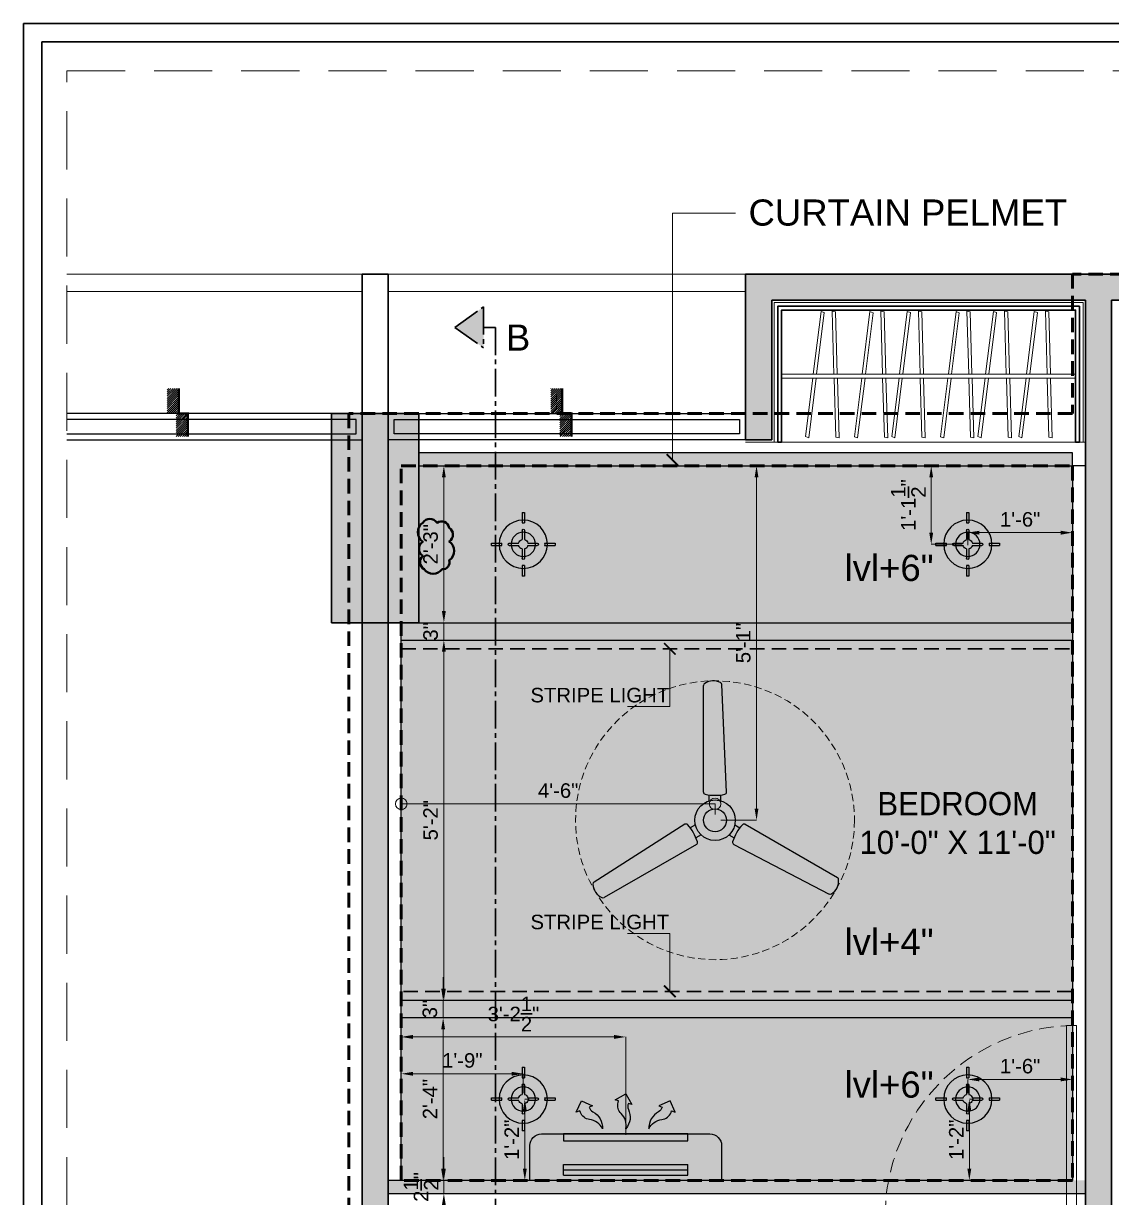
# Model space of a CAD drawing. Header units: inches. Extents: x 50354 to 53215, y -7830 to -6529.
# Drawn here: x 52225.8 to 52413, y -6777 to -6574.9 of the extents above; entities that cross this region are included whole.
import ezdxf

# ---------------------------------------------------------------- set-up
doc = ezdxf.new("R2010")
doc.units = ezdxf.units.IN
doc.header["$MEASUREMENT"] = 0
doc.header["$PDMODE"] = 2
for name, pattern in [('DASHED', [0.75, 0.5, -0.25]), ('HIDDEN', [0.375, 0.25, -0.125]), ('HIDDEN2', [0.1875, 0.125, -0.0625]), ('XR_1F_BASE PLAN$0$CENTER2', [28.575, 19.05, -3.175, 3.175, -3.175])]:
    doc.linetypes.add(name, pattern=pattern)
for name, color, linetype, lineweight in [('01_AR_furn', 32, 'Continuous', 9), ('DIM', 7, 'Continuous', 18), ('door', 251, 'Continuous', 9), ('FLOORING', 213, 'Continuous', 15), ('HATCH', 7, 'Continuous', 18), ('LVL.', 5, 'Continuous', 35), ('SK COLUMN', 7, 'Continuous', 30), ('wall', 7, 'Continuous', 30)]:
    doc.layers.add(name, color=color, linetype=linetype, lineweight=lineweight)
for name, color, linetype in [('A-ST-02 HATCH', 7, 'Continuous'), ('BEAM', 6, 'DASHED'), ('CEILING', 7, 'Continuous'), ('CILINNG', 3, 'Continuous'), ('ELE. TEXT', 7, 'Continuous'), ('ELETRICAL', 6, 'Continuous'), ('granite', 16, 'Continuous'), ('TEXT', 7, 'Continuous'), ('WINDOW', 5, 'Continuous')]:
    doc.layers.add(name, color=color, linetype=linetype)
doc.layers.add('FUNITURE', color=7, linetype='Continuous', lineweight=15, true_color=0x7d7673)
doc.styles.add('ARIAL', font='arial.ttf')
doc.styles.get("Standard").update_dxf_attribs({"font": 'ARLRDBD.TTF', "height": 3})
doc.dimstyles.new('dim01', dxfattribs={"dimtxt": 5.5, "dimasz": 4, "dimexe": 0, "dimexo": 1, "dimgap": 1, "dimtad": 1, "dimzin": 3, "dimdsep": 46, "dimlunit": 4, "dimtxsty": 'ARIAL', "dimblk": 'ARCHTICK', "dimcen": 4, "dimclrd": 250, "dimclre": 252, "dimclrt": 1, "dimadec": 0, "dimazin": 0, "dimtfac": 1, "dimtix": 1, "dimtmove": 2, "dimatfit": 3, "dimldrblk": 'ARCHTICK', "dimfxl": 1, "dimtolj": 1, "dimtzin": 0, "dimlwd": -1, "dimlwe": -1, "dimarcsym": 0})

# ---------------------------------------------------------------- blocks, each defined once
blk = doc.blocks.new('A$C8c215404')
at = {"layer": '01_AR_furn', "color": 250, "lineweight": 5}
for points in [[(-45.15, -11.02), (-43.82, -0.25), (-43.27, -0.43), (-44.58, -11.02)], [(-41.59, -11.06), (-41.9, -0.21), (-41.33, -0.32), (-41.03, -11.05)], [(-36.74, -11.04), (-35.41, -0.27), (-34.87, -0.45), (-36.18, -11.04)], [(-33.23, -11.03), (-33.54, -0.19), (-32.97, -0.29), (-32.67, -11.03)], [(-30.32, -11.02), (-28.99, -0.25), (-28.44, -0.43), (-29.75, -11.02)], [(-26.76, -11.06), (-27.07, -0.21), (-26.5, -0.32), (-26.19, -11.05)], [(-21.91, -11.04), (-20.58, -0.27), (-20.03, -0.45), (-21.34, -11.04)], [(-18.4, -11.03), (-18.71, -0.19), (-18.14, -0.29), (-17.84, -11.03)], [(-15.49, -11.02), (-14.16, -0.25), (-13.61, -0.43), (-14.92, -11.02)], [(-11.93, -11.06), (-12.24, -0.21), (-11.67, -0.32), (-11.36, -11.05)], [(-8.45, -11.02), (-7.12, -0.25), (-6.57, -0.43), (-7.88, -11.02)], [(-4.9, -11.06), (-5.2, -0.21), (-4.64, -0.32), (-4.33, -11.05)], [(-44.66, -11.71), (-45.94, -21.97), (-46.49, -21.78), (-45.23, -11.71)], [(-41.01, -11.75), (-40.71, -22), (-41.28, -21.89), (-41.57, -11.75)], [(-36.25, -11.73), (-37.53, -21.99), (-38.08, -21.8), (-36.82, -11.73)], [(-32.65, -11.72), (-32.35, -21.97), (-32.92, -21.86), (-33.22, -11.72)], [(-29.83, -11.71), (-31.11, -21.97), (-31.66, -21.78), (-30.39, -11.71)], [(-26.18, -11.75), (-25.88, -22), (-26.45, -21.89), (-26.74, -11.75)], [(-21.42, -11.73), (-22.7, -21.99), (-23.25, -21.8), (-21.99, -11.73)], [(-17.82, -11.72), (-17.52, -21.97), (-18.09, -21.86), (-18.38, -11.72)], [(-14.99, -11.71), (-16.28, -21.97), (-16.83, -21.78), (-15.56, -11.71)], [(-11.35, -11.75), (-11.05, -22), (-11.62, -21.89), (-11.91, -11.75)], [(-7.96, -11.71), (-9.24, -21.97), (-9.79, -21.78), (-8.53, -11.71)], [(-4.31, -11.75), (-4.02, -22), (-4.59, -21.89), (-4.88, -11.75)]]:
    blk.add_lwpolyline(points, dxfattribs=at)
at = {"layer": '01_AR_furn'}
blk.add_lwpolyline([(-50.62, -11.02), (0, -11.01), (0, -11.7), (-50.62, -11.71)], close=True, dxfattribs=at)
blk = doc.blocks.new('A$C429F5545')
at = {"layer": 'FLOORING', "ltscale": 20}
h = blk.add_hatch(dxfattribs=at)
h.set_pattern_fill('ANSI31', color=256)
h.set_pattern_definition([(45, (-31983.55618, 2830.83705), (-0.08838834765, 0.08838834765), [])])
h.paths.add_polyline_path([(2, 1.78), (0.01, 1.78), (0, 0.78), (1.99, 0.78), (1.99, 1)])
h.paths.add_polyline_path([(4.15, 1), (1.99, 1), (1.99, 0), (4.15, 0)])
at = {"layer": 'FLOORING', "ltscale": 20, "const_width": 0.2}
blk.add_lwpolyline([(0, 1.78), (1.99, 1.78), (1.99, 1), (4.15, 1)], dxfattribs=at)
blk = doc.blocks.new('A$C614923fe')
at = {"layer": 'door', "color": 252}
blk.add_lwpolyline([(-0.47, -0.46), (-2.22, -0.46), (-2.22, 33.44, 0.009223), (-0.47, 33.44)], format="xyb", close=True, dxfattribs=at)
at = {"layer": 'FUNITURE', "linetype": 'HIDDEN', "ltscale": 10}
blk.add_arc((-0.47, 0.47), 32.96, 90.434, 180, dxfattribs=at)
blk = doc.blocks.new('A$C0986755B')
for p, q in [((-3.21, 4.16), (-19.62, 12.7)), ((3.21, 4.16), (19.07, 13.32)), ((5.21, 0.7), (20.81, 10.64)), ((-5.21, 0.7), (-21.07, 9.86)), ((-2.39, 2.54), (-3.28, 3.05)), ((2.39, 2.54), (3.28, 3.05)), ((-3.39, 0.8), (-4.28, 1.32)), ((3.39, 0.8), (4.28, 1.32)), ((-1, -3.34), (-1, -4.36)), ((1, -3.34), (1, -4.36)), ((-2, -4.86), (-1.19, -23.34)), ((2, -4.86), (2, -23.18))]:
    blk.add_line(p, q)
at = {"linetype": 'HIDDEN2', "lineweight": 5, "ltscale": 10}
blk.add_circle((0, 0), 24, dxfattribs=at)
for radius in [3.49, 1.97]:
    blk.add_circle((0, 0), radius)
for centre, radius, start, end in [((-18.61, 10.43), 2.67, 122.7407, 184.0788), ((-19.82, 12.35), 0.4, 60, 126.1022), ((19.27, 12.97), 0.4, 53.8978, 120), ((18.34, 10.9), 2.67, 2.7407, 64.0788), ((-20.87, 10.2), 0.4, 173.8978, 240), ((20.61, 10.98), 0.4, 300, 6.1022), ((-3.41, 3.82), 0.4, 341.4807, 60), ((3.41, 3.82), 0.4, 120, 198.5193), ((-11.03, 6.37), 8.44, 318.5193, 341.4807), ((11.03, 6.37), 8.44, 198.5193, 221.4807), ((-5.01, 1.05), 0.4, 240, 318.5193), ((5.01, 1.05), 0.4, 221.4807, 300), ((-1.6, -4.86), 0.4, 101.4807, 180), ((0, -12.74), 8.44, 78.5193, 101.4807), ((1.6, -4.86), 0.4, 0, 78.5193), ((-0.79, -23.34), 0.4, 180, 246.1022), ((0.27, -21.33), 2.67, 242.7407, 304.0788), ((1.6, -23.18), 0.4, 293.8978, 0)]:
    blk.add_arc(centre, radius, start, end)
blk = doc.blocks.new('A$C5F573D35')
at = {"color": 1}
for p, q in [((-0.2, 5.48), (-0.2, 3.67)), ((0.2, 5.48), (0.2, 3.67)), ((-0.2, 2.41), (-0.2, 0.8)), ((0.2, 2.41), (0.2, 0.8)), ((-3.67, 0.2), (-5.48, 0.2)), ((-0.8, 0.2), (-2.41, 0.2)), ((2.41, 0.2), (0.8, 0.2)), ((5.48, 0.2), (3.67, 0.2)), ((-3.67, -0.2), (-5.48, -0.2)), ((-0.8, -0.2), (-2.41, -0.2)), ((-0.2, -0.8), (-0.2, -2.41)), ((0.2, -0.8), (0.2, -2.41)), ((2.41, -0.2), (0.8, -0.2)), ((5.48, -0.2), (3.67, -0.2)), ((-0.2, -3.67), (-0.2, -5.48)), ((0.2, -3.67), (0.2, -5.48))]:
    blk.add_line(p, q, dxfattribs=at)
for radius in [4.15, 2.09]:
    blk.add_circle((0, 0), radius, dxfattribs=at)
for centre, radius, start, end in [((0, 0), 5.48, 87.9033, 92.0967), ((0, 0), 3.68, 86.8732, 93.1268), ((0, 2.41), 0.201, 360, 180), ((0, 0), 5.48, 177.9033, 182.0967), ((0, 0), 3.68, 176.8732, 183.1268), ((-2.41, 0), 0.201, 90, 270), ((0, 0), 0.827, 104.0364, 165.9636), ((0, 0), 0.827, 14.0364, 75.9636), ((2.41, 0), 0.201, 270, 90), ((0, 0), 3.68, 356.8732, 3.1268), ((0, 0), 5.48, 357.9033, 2.0967), ((0, 0), 0.827, 194.0364, 255.9636), ((0, 0), 0.827, 284.0364, 345.9636), ((0, -2.41), 0.201, 180, 0), ((0, 0), 3.68, 266.8732, 273.1268), ((0, 0), 5.48, 267.9033, 272.0967)]:
    blk.add_arc(centre, radius, start, end, dxfattribs=at)
blk = doc.blocks.new('_Origin')
at = {"color": 0, "linetype": 'ByBlock', "lineweight": -2}
blk.add_line((0, 0), (-1, 0), dxfattribs=at)
blk.add_circle((0, 0), 0.5, dxfattribs=at)
blk = doc.blocks.new('*D651')
at = {"layer": 'Defpoints', "color": 0, "transparency": 16777216}
for p in [(52290.81, -6709.23), (52344.81, -6712.05), (52290.81, -6715.55)]:
    blk.add_point(p, dxfattribs=at)
at = {"layer": 'DIM', "color": 252, "transparency": 16777216}
for p, q in [((52290.81, -6714.55), (52290.81, -6709.23)), ((52344.81, -6711.05), (52344.81, -6709.23))]:
    blk.add_line(p, q, dxfattribs=at)
at = {"layer": 'DIM', "transparency": 16777216}
blk.add_line((52342.81, -6709.23), (52292.81, -6709.23), dxfattribs=at)
at = {"layer": 'DIM', "transparency": 16777216, "xscale": 2, "yscale": 2, "zscale": 2, "rotation": 180}
blk.add_blockref('_Origin', (52290.81, -6709.23), dxfattribs=at)
at = {"layer": 'DIM', "transparency": 16777216, "xscale": 2, "yscale": 2, "zscale": 2}
blk.add_blockref('_Origin', (52344.81, -6709.23), dxfattribs=at)
at = {"layer": 'DIM', "color": 1, "lineweight": 30, "transparency": 16777216, "insert": (52317.81, -6706.96), "char_height": 2.5, "attachment_point": 5, "style": 'ARIAL'}
blk.add_mtext('\\A1;4\'-6"', dxfattribs=at)
blk = doc.blocks.new('_ArchTick')
at = {"color": 0, "linetype": 'ByBlock', "const_width": 0.15}
blk.add_lwpolyline([(-0.5, -0.5), (0.5, 0.5)], dxfattribs=at)
blk = doc.blocks.new('*D652')
at = {"layer": 'Defpoints', "color": 0, "transparency": 16777216}
for p in [(52344.81, -6651.05), (52351.95, -6651.05), (52344.81, -6712.05)]:
    blk.add_point(p, dxfattribs=at)
at = {"layer": 'DIM', "color": 252, "transparency": 16777216}
for p, q in [((52345.81, -6651.05), (52351.95, -6651.05)), ((52345.81, -6712.05), (52351.95, -6712.05))]:
    blk.add_line(p, q, dxfattribs=at)
at = {"layer": 'DIM', "transparency": 16777216}
blk.add_line((52351.95, -6710.05), (52351.95, -6653.05), dxfattribs=at)
for points in [[(52351.61, -6653.05), (52352.28, -6653.05), (52351.95, -6651.05)], [(52351.61, -6710.05), (52352.28, -6710.05), (52351.95, -6712.05)]]:
    blk.add_solid(points, dxfattribs=at)
at = {"layer": 'DIM', "color": 1, "lineweight": 30, "transparency": 16777216, "insert": (52349.67, -6681.55), "char_height": 2.5, "attachment_point": 5, "rotation": 90, "style": 'ARIAL'}
blk.add_mtext('\\A1;5\'-1"', dxfattribs=at)
blk = doc.blocks.new('*D658')
at = {"layer": 'Defpoints', "color": 0, "transparency": 16777216}
for p in [(52290.81, -6774.05), (52298.14, -6774.05), (52288.56, -6776.3)]:
    blk.add_point(p, dxfattribs=at)
at = {"layer": 'DIM', "transparency": 16777216}
for p, q in [((52298.14, -6772.05), (52298.14, -6770.05)), ((52298.14, -6776.3), (52298.14, -6774.05)), ((52298.14, -6778.3), (52298.14, -6780.3))]:
    blk.add_line(p, q, dxfattribs=at)
at = {"layer": 'DIM', "color": 252, "transparency": 16777216}
for p, q in [((52291.81, -6774.05), (52298.14, -6774.05)), ((52289.56, -6776.3), (52298.14, -6776.3))]:
    blk.add_line(p, q, dxfattribs=at)
at = {"layer": 'DIM', "transparency": 16777216}
for points in [[(52297.8, -6772.05), (52298.47, -6772.05), (52298.14, -6774.05)], [(52297.8, -6778.3), (52298.47, -6778.3), (52298.14, -6776.3)]]:
    blk.add_solid(points, dxfattribs=at)
at = {"layer": 'DIM', "color": 1, "lineweight": 30, "transparency": 16777216, "insert": (52294.21, -6775.18), "char_height": 2.5, "attachment_point": 5, "rotation": 90, "style": 'ARIAL'}
blk.add_mtext('\\A1;2{\\H1x;\\S1/2;}"', dxfattribs=at)
blk = doc.blocks.new('*D659')
at = {"layer": 'Defpoints', "color": 0, "transparency": 16777216}
for p in [(52290.93, -6746.05), (52298.01, -6746.05), (52290.81, -6774.05)]:
    blk.add_point(p, dxfattribs=at)
at = {"layer": 'DIM', "color": 252, "transparency": 16777216}
for p, q in [((52291.93, -6746.05), (52298.01, -6746.05)), ((52291.81, -6774.05), (52298.01, -6774.05))]:
    blk.add_line(p, q, dxfattribs=at)
at = {"layer": 'DIM', "transparency": 16777216}
blk.add_line((52298.01, -6772.05), (52298.01, -6748.05), dxfattribs=at)
for points in [[(52297.68, -6748.05), (52298.34, -6748.05), (52298.01, -6746.05)], [(52297.68, -6772.05), (52298.34, -6772.05), (52298.01, -6774.05)]]:
    blk.add_solid(points, dxfattribs=at)
at = {"layer": 'DIM', "color": 1, "lineweight": 30, "transparency": 16777216, "insert": (52295.76, -6760.05), "char_height": 2.5, "attachment_point": 5, "rotation": 90, "style": 'ARIAL'}
blk.add_mtext('\\A1;2\'-4"', dxfattribs=at)
blk = doc.blocks.new('*D660')
at = {"layer": 'Defpoints', "color": 0, "transparency": 16777216}
for p in [(52290.68, -6743.05), (52298.01, -6743.05), (52290.93, -6746.05)]:
    blk.add_point(p, dxfattribs=at)
at = {"layer": 'DIM', "transparency": 16777216}
for p, q in [((52298.01, -6741.05), (52298.01, -6739.05)), ((52298.01, -6746.05), (52298.01, -6743.05)), ((52298.01, -6748.05), (52298.01, -6750.05))]:
    blk.add_line(p, q, dxfattribs=at)
at = {"layer": 'DIM', "color": 252, "transparency": 16777216}
for p, q in [((52291.68, -6743.05), (52298.01, -6743.05)), ((52291.93, -6746.05), (52298.01, -6746.05))]:
    blk.add_line(p, q, dxfattribs=at)
at = {"layer": 'DIM', "transparency": 16777216}
for points in [[(52297.68, -6741.05), (52298.34, -6741.05), (52298.01, -6743.05)], [(52297.68, -6748.05), (52298.34, -6748.05), (52298.01, -6746.05)]]:
    blk.add_solid(points, dxfattribs=at)
at = {"layer": 'DIM', "color": 1, "lineweight": 30, "transparency": 16777216, "insert": (52295.73, -6744.55), "char_height": 2.5, "attachment_point": 5, "rotation": 90, "style": 'ARIAL'}
blk.add_mtext('\\A1;3"', dxfattribs=at)
blk = doc.blocks.new('*D661')
at = {"layer": 'Defpoints', "color": 0, "transparency": 16777216}
for p in [(52290.81, -6681.05), (52298.14, -6681.05), (52290.68, -6743.05)]:
    blk.add_point(p, dxfattribs=at)
at = {"layer": 'DIM', "color": 252, "transparency": 16777216}
for p, q in [((52291.81, -6681.05), (52298.14, -6681.05)), ((52291.68, -6743.05), (52298.14, -6743.05))]:
    blk.add_line(p, q, dxfattribs=at)
at = {"layer": 'DIM', "transparency": 16777216}
blk.add_line((52298.14, -6741.05), (52298.14, -6683.05), dxfattribs=at)
for points in [[(52297.8, -6683.05), (52298.47, -6683.05), (52298.14, -6681.05)], [(52297.8, -6741.05), (52298.47, -6741.05), (52298.14, -6743.05)]]:
    blk.add_solid(points, dxfattribs=at)
at = {"layer": 'DIM', "color": 1, "lineweight": 30, "transparency": 16777216, "insert": (52295.86, -6712.05), "char_height": 2.5, "attachment_point": 5, "rotation": 90, "style": 'ARIAL'}
blk.add_mtext('\\A1;5\'-2"', dxfattribs=at)
blk = doc.blocks.new('*D662')
at = {"layer": 'Defpoints', "color": 0, "transparency": 16777216}
for p in [(52290.81, -6678.05), (52298.14, -6678.05), (52290.81, -6681.05)]:
    blk.add_point(p, dxfattribs=at)
at = {"layer": 'DIM', "transparency": 16777216}
for p, q in [((52298.14, -6676.05), (52298.14, -6674.05)), ((52298.14, -6681.05), (52298.14, -6678.05)), ((52298.14, -6683.05), (52298.14, -6685.05))]:
    blk.add_line(p, q, dxfattribs=at)
at = {"layer": 'DIM', "color": 252, "transparency": 16777216}
for p, q in [((52291.81, -6678.05), (52298.14, -6678.05)), ((52291.81, -6681.05), (52298.14, -6681.05))]:
    blk.add_line(p, q, dxfattribs=at)
at = {"layer": 'DIM', "transparency": 16777216}
for points in [[(52297.8, -6676.05), (52298.47, -6676.05), (52298.14, -6678.05)], [(52297.8, -6683.05), (52298.47, -6683.05), (52298.14, -6681.05)]]:
    blk.add_solid(points, dxfattribs=at)
at = {"layer": 'DIM', "color": 1, "lineweight": 30, "transparency": 16777216, "insert": (52295.86, -6679.55), "char_height": 2.5, "attachment_point": 5, "rotation": 90, "style": 'ARIAL'}
blk.add_mtext('\\A1;3"', dxfattribs=at)
blk = doc.blocks.new('*D663')
at = {"layer": 'Defpoints', "color": 0, "transparency": 16777216}
for p in [(52293.81, -6651.05), (52298.14, -6651.05), (52290.81, -6678.05)]:
    blk.add_point(p, dxfattribs=at)
at = {"layer": 'DIM', "color": 252, "transparency": 16777216}
for p, q in [((52294.81, -6651.05), (52298.14, -6651.05)), ((52291.81, -6678.05), (52298.14, -6678.05))]:
    blk.add_line(p, q, dxfattribs=at)
at = {"layer": 'DIM', "transparency": 16777216}
blk.add_line((52298.14, -6676.05), (52298.14, -6653.05), dxfattribs=at)
for points in [[(52297.8, -6653.05), (52298.47, -6653.05), (52298.14, -6651.05)], [(52297.8, -6676.05), (52298.47, -6676.05), (52298.14, -6678.05)]]:
    blk.add_solid(points, dxfattribs=at)
at = {"layer": 'DIM', "color": 1, "lineweight": 30, "transparency": 16777216, "insert": (52295.86, -6664.55), "char_height": 2.5, "attachment_point": 5, "rotation": 90, "style": 'ARIAL'}
blk.add_mtext('\\A1;2\'-3"', dxfattribs=at)
blk = doc.blocks.new('WFEFEF')
at = {"layer": 'CEILING', "lineweight": 30, "ltscale": 5}
h = blk.add_hatch(color=5, dxfattribs=at)
h.dxf.hatch_style = 1
h.paths.add_polyline_path([(51697.76, -6630.75), (51692.83, -6627.21), (51697.76, -6627.21)])
h.paths.add_polyline_path([(51697.76, -6627.21), (51692.83, -6627.21), (51697.76, -6623.68)])
h = blk.add_hatch(color=5, dxfattribs=at)
h.dxf.hatch_style = 1
h.paths.add_polyline_path([(51697.76, -6784.01), (51692.83, -6787.54), (51697.76, -6787.54)])
h.paths.add_polyline_path([(51697.76, -6787.54), (51692.83, -6787.54), (51697.76, -6791.08)])
at = {"layer": 'CEILING', "color": 5, "linetype": 'XR_1F_BASE PLAN$0$CENTER2', "lineweight": 30, "ltscale": 0.25}
blk.add_line((51699.83, -6627.21), (51697.76, -6627.21), dxfattribs=at)
for points in [[(51692.83, -6627.21), (51697.76, -6623.68)], [(51697.76, -6623.68), (51697.76, -6630.75)], [(51699.83, -6627.21), (51699.83, -6787.54), (51692.83, -6787.54)], [(51692.83, -6627.21), (51697.76, -6630.75)], [(51692.83, -6787.54), (51697.76, -6784.01)], [(51697.76, -6791.08), (51697.76, -6784.01)], [(51692.83, -6787.54), (51697.76, -6791.08)]]:
    blk.add_lwpolyline(points, dxfattribs=at)
blk = doc.blocks.new('*D714')
at = {"layer": 'Defpoints', "color": 0, "transparency": 16777216}
for p in [(52311.81, -6760.05), (52311.81, -6774.05), (52312.07, -6774.05)]:
    blk.add_point(p, dxfattribs=at)
at = {"layer": 'DIM', "color": 252, "transparency": 16777216}
for p, q in [((52312.81, -6760.05), (52312.07, -6760.05)), ((52312.81, -6774.05), (52312.07, -6774.05))]:
    blk.add_line(p, q, dxfattribs=at)
at = {"layer": 'DIM', "transparency": 16777216}
blk.add_line((52312.07, -6762.05), (52312.07, -6772.05), dxfattribs=at)
for points in [[(52311.74, -6762.05), (52312.4, -6762.05), (52312.07, -6760.05)], [(52311.74, -6772.05), (52312.4, -6772.05), (52312.07, -6774.05)]]:
    blk.add_solid(points, dxfattribs=at)
at = {"layer": 'DIM', "color": 1, "lineweight": 30, "transparency": 16777216, "insert": (52309.82, -6767.05), "char_height": 2.5, "attachment_point": 5, "rotation": 90, "style": 'ARIAL'}
blk.add_mtext('\\A1;1\'-2"', dxfattribs=at)
blk = doc.blocks.new('*D715')
at = {"layer": 'Defpoints', "color": 0, "transparency": 16777216}
for p in [(52290.81, -6755.69), (52290.81, -6760.05), (52311.81, -6760.05)]:
    blk.add_point(p, dxfattribs=at)
at = {"layer": 'DIM', "color": 252, "transparency": 16777216}
for p, q in [((52290.81, -6759.05), (52290.81, -6755.69)), ((52311.81, -6759.05), (52311.81, -6755.69))]:
    blk.add_line(p, q, dxfattribs=at)
at = {"layer": 'DIM', "transparency": 16777216}
blk.add_line((52309.81, -6755.69), (52292.81, -6755.69), dxfattribs=at)
for points in [[(52292.81, -6755.36), (52292.81, -6756.02), (52290.81, -6755.69)], [(52309.81, -6755.36), (52309.81, -6756.02), (52311.81, -6755.69)]]:
    blk.add_solid(points, dxfattribs=at)
at = {"layer": 'DIM', "color": 1, "lineweight": 30, "transparency": 16777216, "insert": (52301.31, -6753.41), "char_height": 2.5, "attachment_point": 5, "style": 'ARIAL'}
blk.add_mtext('\\A1;1\'-9"', dxfattribs=at)
blk = doc.blocks.new('*D716')
at = {"layer": 'Defpoints', "color": 0, "transparency": 16777216}
for p in [(52388.31, -6760.05), (52388.31, -6774.05), (52388.57, -6774.05)]:
    blk.add_point(p, dxfattribs=at)
at = {"layer": 'DIM', "color": 252, "transparency": 16777216}
for p, q in [((52389.31, -6760.05), (52388.57, -6760.05)), ((52389.31, -6774.05), (52388.57, -6774.05))]:
    blk.add_line(p, q, dxfattribs=at)
at = {"layer": 'DIM', "transparency": 16777216}
blk.add_line((52388.57, -6762.05), (52388.57, -6772.05), dxfattribs=at)
for points in [[(52388.24, -6762.05), (52388.9, -6762.05), (52388.57, -6760.05)], [(52388.24, -6772.05), (52388.9, -6772.05), (52388.57, -6774.05)]]:
    blk.add_solid(points, dxfattribs=at)
at = {"layer": 'DIM', "color": 1, "lineweight": 30, "transparency": 16777216, "insert": (52386.32, -6767.05), "char_height": 2.5, "attachment_point": 5, "rotation": 90, "style": 'ARIAL'}
blk.add_mtext('\\A1;1\'-2"', dxfattribs=at)
blk = doc.blocks.new('*D717')
at = {"layer": 'Defpoints', "color": 0, "transparency": 16777216}
for p in [(52406.31, -6756.67), (52388.31, -6760.05), (52406.31, -6759.79)]:
    blk.add_point(p, dxfattribs=at)
at = {"layer": 'DIM', "color": 252, "transparency": 16777216}
for p, q in [((52388.31, -6759.05), (52388.31, -6756.67)), ((52406.31, -6758.79), (52406.31, -6756.67))]:
    blk.add_line(p, q, dxfattribs=at)
at = {"layer": 'DIM', "transparency": 16777216}
blk.add_line((52390.31, -6756.67), (52404.31, -6756.67), dxfattribs=at)
for points in [[(52390.31, -6756.33), (52390.31, -6757), (52388.31, -6756.67)], [(52404.31, -6756.33), (52404.31, -6757), (52406.31, -6756.67)]]:
    blk.add_solid(points, dxfattribs=at)
at = {"layer": 'DIM', "color": 1, "lineweight": 30, "transparency": 16777216, "insert": (52397.31, -6754.39), "char_height": 2.5, "attachment_point": 5, "style": 'ARIAL'}
blk.add_mtext('\\A1;1\'-6"', dxfattribs=at)
blk = doc.blocks.new('*D718')
at = {"layer": 'Defpoints', "color": 0, "transparency": 16777216}
for p in [(52406.31, -6662.55), (52388.31, -6665.68), (52406.31, -6665.68)]:
    blk.add_point(p, dxfattribs=at)
at = {"layer": 'DIM', "color": 252, "transparency": 16777216}
for p, q in [((52388.31, -6664.68), (52388.31, -6662.55)), ((52406.31, -6664.68), (52406.31, -6662.55))]:
    blk.add_line(p, q, dxfattribs=at)
at = {"layer": 'DIM', "transparency": 16777216}
blk.add_line((52390.31, -6662.55), (52404.31, -6662.55), dxfattribs=at)
for points in [[(52390.31, -6662.22), (52390.31, -6662.89), (52388.31, -6662.55)], [(52404.31, -6662.22), (52404.31, -6662.89), (52406.31, -6662.55)]]:
    blk.add_solid(points, dxfattribs=at)
at = {"layer": 'DIM', "color": 1, "lineweight": 30, "transparency": 16777216, "insert": (52397.31, -6660.28), "char_height": 2.5, "attachment_point": 5, "style": 'ARIAL'}
blk.add_mtext('\\A1;1\'-6"', dxfattribs=at)
blk = doc.blocks.new('*D719')
at = {"layer": 'Defpoints', "color": 0, "transparency": 16777216}
for p in [(52382.01, -6651.05), (52388.31, -6651.05), (52388.31, -6664.55)]:
    blk.add_point(p, dxfattribs=at)
at = {"layer": 'DIM', "color": 252, "transparency": 16777216}
for p, q in [((52387.31, -6651.05), (52382.01, -6651.05)), ((52387.31, -6664.55), (52382.01, -6664.55))]:
    blk.add_line(p, q, dxfattribs=at)
at = {"layer": 'DIM', "transparency": 16777216}
blk.add_line((52382.01, -6662.55), (52382.01, -6653.05), dxfattribs=at)
for points in [[(52381.68, -6653.05), (52382.34, -6653.05), (52382.01, -6651.05)], [(52381.68, -6662.55), (52382.34, -6662.55), (52382.01, -6664.55)]]:
    blk.add_solid(points, dxfattribs=at)
at = {"layer": 'DIM', "color": 1, "lineweight": 30, "transparency": 16777216, "insert": (52378.08, -6657.8), "char_height": 2.5, "attachment_point": 5, "rotation": 90, "style": 'ARIAL'}
blk.add_mtext('\\A1;1\'-1{\\H1x;\\S1/2;}"', dxfattribs=at)
blk = doc.blocks.new('A$C714bed3f')
at = {"layer": 'ELETRICAL', "color": 5}
for p, q in [((5.79, 2.74), (27.21, 2.74)), ((5.79, 0.91), (5.79, 2.74)), ((27.21, 0.91), (27.21, 2.74)), ((5.79, 1.83), (27.21, 1.83)), ((5.79, 0.91), (27.21, 0.91))]:
    blk.add_line(p, q, dxfattribs=at)
at = {"layer": 'ELETRICAL', "color": 6}
for points in [[(15.28, 13.72), (14.68, 13.9), (16.54, 14.92), (17.57, 13.06), (16.96, 13.24, 0.193494), (16.96, 12.22, -0.295869), (16.54, 8.91, 0.253438), (15.73, 11.5, -0.276696), (15.19, 13.42)], [(8.59, 11.99), (8, 11.77), (8.87, 13.71), (10.81, 12.84), (10.22, 12.62, 0.193494), (10.84, 11.81, -0.295869), (12.5, 8.91, 0.253438), (10.29, 10.49, -0.276696), (8.7, 11.7)], [(24.41, 11.99), (25, 11.77), (24.13, 13.71), (22.19, 12.84), (22.78, 12.62, -0.193494), (22.16, 11.81, 0.295869), (20.5, 8.91, -0.253438), (22.71, 10.49, 0.276696), (24.3, 11.7)]]:
    blk.add_lwpolyline(points, format="xyb", close=True, dxfattribs=at)
at = {"layer": 'ELETRICAL', "color": 5}
blk.add_lwpolyline([(33, 6), (33, 0), (0, 0), (0, 6, -0.414214), (2, 8), (31, 8, -0.414214)], format="xyb", close=True, dxfattribs=at)
blk.add_lwpolyline([(5.79, 8), (5.79, 6.83), (27.21, 6.83), (27.21, 8)], close=True, dxfattribs=at)
blk = doc.blocks.new('*D770')
at = {"layer": 'Defpoints', "color": 0, "transparency": 16777216}
for p in [(52290.81, -6749.35), (52290.81, -6767.22), (52329.43, -6767.22)]:
    blk.add_point(p, dxfattribs=at)
at = {"layer": 'DIM', "color": 252, "transparency": 16777216}
for p, q in [((52290.81, -6766.22), (52290.81, -6749.35)), ((52329.43, -6766.22), (52329.43, -6749.35))]:
    blk.add_line(p, q, dxfattribs=at)
at = {"layer": 'DIM', "transparency": 16777216}
blk.add_line((52327.43, -6749.35), (52292.81, -6749.35), dxfattribs=at)
for points in [[(52292.81, -6749.01), (52292.81, -6749.68), (52290.81, -6749.35)], [(52327.43, -6749.01), (52327.43, -6749.68), (52329.43, -6749.35)]]:
    blk.add_solid(points, dxfattribs=at)
at = {"layer": 'DIM', "color": 1, "lineweight": 30, "transparency": 16777216, "insert": (52310.12, -6745.4), "char_height": 2.5, "attachment_point": 5, "style": 'ARIAL'}
blk.add_mtext('\\A1;3\'-2{\\H1x;\\S1/2;}"', dxfattribs=at)

msp = doc.modelspace()

# ---------------------------------------------------------------- hatches: boundary and pattern name
at = {"layer": 'A-ST-02 HATCH', "ltscale": 5, "transparency": 33554534}
h = msp.add_hatch(color=256, dxfattribs=at)
h.dxf.hatch_style = 1
h.paths.add_polyline_path([(52413.05591, -6622.55013), (52467.05591, -6622.55013), (52467.05591, -6646.55013), (52471.55591, -6646.55013), (52471.55591, -6618.05013), (52350.05591, -6618.05013), (52350.05591, -6646.55013), (52354.55591, -6646.55013), (52354.55591, -6622.55013), (52408.55591, -6622.55013), (52408.55591, -6783.05013), (52413.05591, -6783.05013)])
h.paths.add_polyline_path([(52616.05591, -6939.55013), (52611.55591, -6939.55013), (52611.55591, -7070.05013), (52461.55591, -7070.05013), (52461.55591, -7079.05013), (52616.05591, -7079.05013)])
h.paths.add_polyline_path([(52419.55591, -6939.55013), (52415.05591, -6939.55013), (52415.05591, -7079.05013), (52419.55591, -7079.05013)])
h.paths.add_polyline_path([(52415.05591, -6992.05013), (52391.05591, -6992.05013), (52391.05591, -6996.55013), (52415.05591, -6996.55013)])
h.paths.add_polyline_path([(52415.05591, -7074.55013), (52391.05591, -7074.55013), (52391.05591, -7079.05013), (52415.05591, -7079.05013)])
h.paths.add_polyline_path([(52335.05591, -6917.55013), (52330.55591, -6917.55013), (52330.55591, -6944.05013), (52385.05591, -6944.05013), (52385.05591, -6939.55013), (52335.05591, -6939.55013)])
h.paths.add_polyline_path([(52496.05591, -6835.55013), (52537.55591, -6835.55013), (52537.55591, -6819.05013), (52533.05591, -6819.05013), (52533.05591, -6831.05013), (52453.55591, -6831.05013), (52453.55591, -6813.05013), (52449.05591, -6813.05013), (52449.05591, -6835.55013), (52491.55591, -6835.55013), (52491.55591, -6944.05013), (52496.05591, -6944.05013)])
h.paths.add_polyline_path([(52372.55591, -6778.55013), (52368.05591, -6778.55013), (52368.05591, -6831.05013), (52321.55591, -6831.05013), (52321.55591, -6835.55013), (52330.55591, -6835.55013), (52330.55591, -6859.95013), (52335.05591, -6859.95013), (52335.05591, -6835.55013), (52372.55591, -6835.55013)])
h.paths.add_polyline_path([(52338.05591, -6778.55013), (52288.55591, -6778.55013), (52288.55591, -6642.05013), (52284.05591, -6642.05013), (52284.05591, -6778.55013), (52234.55591, -6778.55013), (52234.55591, -6783.05013), (52284.05591, -6783.05013), (52284.05591, -6831.05013), (52275.05591, -6831.05013), (52275.05591, -6835.55013), (52297.55591, -6835.55013), (52297.55591, -6831.05013), (52288.55591, -6831.05013), (52288.55591, -6783.05013), (52338.05591, -6783.05013)])
h.paths.add_polyline_path([(52537.55591, -6642.05013), (52533.05591, -6642.05013), (52533.05591, -6778.55013), (52449.05591, -6778.55013), (52449.05591, -6783.05013), (52533.05591, -6783.05013), (52533.05591, -6795.05013), (52537.55591, -6795.05013), (52537.55591, -6783.05013)])
at = {"layer": 'HATCH', "lineweight": 30, "true_color": 0x855c3d}
h = msp.add_hatch(color=37, dxfattribs=at)
h.dxf.hatch_style = 1
h.paths.add_polyline_path([(52406.30591, -6648.80013), (52293.80591, -6648.80013), (52293.80591, -6651.05013), (52406.30591, -6651.05013)])
at = {"layer": 'HATCH', "lineweight": 30, "true_color": 0xece7da}
h = msp.add_hatch(color=254, dxfattribs=at)
h.dxf.hatch_style = 1
h.paths.add_polyline_path([(52293.80591, -6651.05013), (52293.80591, -6678.05013), (52406.30591, -6678.05013), (52406.30591, -6651.05013)])
h.paths.add_polyline_path([(52290.80591, -6746.05013), (52290.80591, -6774.05013), (52406.30591, -6774.05013), (52406.30591, -6746.05013)])
at = {"layer": 'HATCH', "lineweight": 30, "true_color": 0x939598}
h = msp.add_hatch(color=252, dxfattribs=at)
h.dxf.hatch_style = 1
h.paths.add_polyline_path([(52406.30591, -6678.05013), (52293.80591, -6678.05013), (52290.80591, -6678.05013), (52290.80591, -6681.05013), (52406.30591, -6681.05013)])
h.paths.add_polyline_path([(52528.55591, -6672.05013), (52525.55591, -6672.05013), (52415.30591, -6672.05013), (52415.30591, -6774.05013), (52528.55591, -6774.05013)])
h.paths.add_polyline_path([(52526.55591, -6674.05013), (52526.55591, -6771.55013), (52417.30591, -6771.55013), (52417.30591, -6674.05013)], flags=16)
h.paths.add_polyline_path([(52290.80591, -6746.05013), (52406.30591, -6746.05013), (52406.30591, -6743.05013), (52290.80591, -6743.05013)])
at = {"layer": 'HATCH', "lineweight": 30, "true_color": 0xc5b88c}
h = msp.add_hatch(color=43, dxfattribs=at)
h.dxf.hatch_style = 1
h.paths.add_polyline_path([(52406.30591, -6743.05013), (52406.30591, -6681.05013), (52290.80591, -6681.05013), (52290.80591, -6743.05013)])
at = {"layer": 'HATCH', "lineweight": 30, "true_color": 0x855c3d}
h = msp.add_hatch(color=37, dxfattribs=at)
h.dxf.hatch_style = 1
h.paths.add_polyline_path([(52408.55591, -6774.05013), (52288.55591, -6774.05013), (52288.55591, -6776.30013), (52408.55591, -6776.30013)])
at = {"layer": 'SK COLUMN', "lineweight": 30}
h = msp.add_hatch(color=1, dxfattribs=at)
h.dxf.hatch_style = 1
h.paths.add_polyline_path([(52278.80591, -6678.05013), (52293.80591, -6678.05013), (52293.80591, -6642.05013), (52278.80591, -6642.05013)])

# ---------------------------------------------------------------- linework, layer by layer
at = {"layer": 'BEAM', "color": 240, "lineweight": 53, "ltscale": 5, "true_color": 0xed1f24}
msp.add_lwpolyline([(52265.30591, -6835.55013), (52330.55591, -6835.55013), (52330.55591, -6944.05013), (52415.05591, -6944.05013), (52415.05591, -7079.05013), (52616.05591, -7079.05013), (52616.05591, -6936.55013), (52496.05591, -6936.55013), (52496.05591, -6835.55013), (52537.55591, -6835.55013), (52537.55591, -6642.05013), (52415.30591, -6642.05013), (52415.30591, -6618.05013), (52406.30591, -6618.05013), (52406.30591, -6642.05013), (52281.80591, -6642.05013), (52281.80591, -6826.55013), (52265.30591, -6826.55013)], dxfattribs=at)
msp.add_lwpolyline([(52406.30591, -6651.05013), (52406.30591, -6774.05013), (52290.80591, -6774.05013), (52290.80591, -6651.05013)], close=True, dxfattribs=at)
at = {"layer": 'CEILING', "ltscale": 5}
msp.add_line((52365.97092, -6774.05013), (52290.80591, -6774.05013), dxfattribs=at)
for points in [[(52406.30591, -6648.80013), (52293.80591, -6648.80013), (52293.80591, -6651.05013), (52406.30591, -6651.05013), (52406.30591, -6648.80013)], [(52290.80591, -6774.05013), (52290.80591, -6678.05013), (52293.80591, -6678.05013), (52293.80591, -6651.05013), (52406.30591, -6651.05013), (52406.30591, -6774.05013)]]:
    msp.add_lwpolyline(points, close=True, dxfattribs=at)
for points in [[(52288.55591, -6776.30013), (52408.55591, -6776.30013), (52408.55591, -6651.05013), (52406.30591, -6651.05013)], [(52293.80591, -6678.05013), (52406.30591, -6678.05013)], [(52290.80591, -6681.05013), (52406.30591, -6681.05013)], [(52406.18091, -6743.05013), (52290.68091, -6743.05013)], [(52406.18091, -6746.05013), (52290.93091, -6746.05013)], [(52290.80591, -6774.05013), (52288.55591, -6774.05013)]]:
    msp.add_lwpolyline(points, dxfattribs=at)
at = {"layer": 'CILINNG', "color": 2, "linetype": 'HIDDEN', "lineweight": 30, "ltscale": 10}
for points in [[(52290.80591, -6682.55013), (52406.30591, -6682.55013)], [(52406.18091, -6741.55013), (52290.68091, -6741.55013)]]:
    msp.add_lwpolyline(points, dxfattribs=at)
at = {"layer": 'FUNITURE', "color": 0, "linetype": 'DASHED', "ltscale": 20}
msp.add_lwpolyline([(52628.82942, -7110.02093), (52233.26799, -7110.02093), (52233.26799, -6583.08282), (52628.82942, -6583.08282)], close=True, dxfattribs=at)
at = {"layer": 'FUNITURE', "ltscale": 20}
for points in [[(52408.15591, -6646.95013), (52408.15591, -6622.95013), (52354.95591, -6622.95013), (52354.95591, -6646.95013), (52350.05591, -6646.95013)], [(52354.95591, -6646.95013), (52408.55591, -6646.95013)]]:
    msp.add_lwpolyline(points, dxfattribs=at)
at = {"layer": 'FUNITURE', "color": 1, "lineweight": 40}
msp.add_lwpolyline([(52294.49928, -6660.83213, -0.52056705), (52296.96152, -6660.83213, -0.52056705), (52299.07532, -6661.69797, -0.52056705), (52299.07532, -6664.08043, -0.52056705), (52299.07532, -6667.30642, -0.52056705), (52297.82794, -6668.8477, -0.52056705), (52294.75393, -6668.8477, -0.52056705), (52294.49928, -6666.56345, -0.52056705), (52294.49928, -6664.10555, -0.52056705)], format="xyb", close=True, dxfattribs=at)
at = {"layer": 'granite', "lineweight": 30}
msp.add_lwpolyline([(52406.86591, -6646.95013), (52407.51591, -6646.95013), (52407.51591, -6623.59013), (52355.59591, -6623.59013), (52355.59591, -6646.95013), (52356.24591, -6646.95013), (52356.24591, -6624.24013), (52406.86591, -6624.24013)], close=True, dxfattribs=at)
at = {"layer": 'SK COLUMN', "lineweight": 30}
msp.add_lwpolyline([(52293.80591, -6642.05013), (52278.80591, -6642.05013), (52278.80591, -6678.05013), (52293.80591, -6678.05013)], close=True, dxfattribs=at)
at = {"layer": 'wall', "lineweight": 0, "ltscale": 20}
for p, q in [((52233.26799, -6618.05013), (52284.05591, -6618.05013)), ((52350.05591, -6618.05013), (52288.55591, -6618.05013)), ((52233.26799, -6621.05013), (52284.05591, -6621.05013)), ((52350.05591, -6621.05013), (52288.55591, -6621.05013))]:
    msp.add_line(p, q, dxfattribs=at)
at = {"layer": 'wall', "ltscale": 20}
for p, q in [((52284.05591, -6642.05013), (52284.05591, -6618.05013)), ((52288.55591, -6618.05013), (52284.05591, -6618.05013)), ((52288.55591, -6642.05013), (52288.55591, -6618.05013)), ((52471.55591, -6618.05013), (52350.05591, -6618.05013)), ((52350.05591, -6618.05013), (52350.05591, -6646.55013)), ((52408.55591, -6622.55013), (52354.55591, -6622.55013)), ((52354.55591, -6622.55013), (52354.55591, -6646.55013)), ((52284.05591, -6642.05013), (52284.05591, -6778.55013)), ((52288.55591, -6642.05013), (52284.05591, -6642.05013)), ((52288.55591, -6642.05013), (52288.55591, -6778.55013)), ((52354.55591, -6646.55013), (52350.05591, -6646.55013)), ((52350.05591, -6646.55013), (52354.55591, -6646.55013))]:
    msp.add_line(p, q, dxfattribs=at)
at = {"layer": 'wall', "color": 0, "lineweight": 30}
for points in [[(52225.79027, -6574.90827), (52640.70591, -6574.90827), (52640.70591, -7172.91942), (52225.79027, -7172.91942)], [(52228.92918, -6578.04718), (52637.567, -6578.04718), (52637.567, -7169.78051), (52228.92918, -7169.78051)]]:
    msp.add_lwpolyline(points, close=True, dxfattribs=at)
at = {"layer": 'wall', "ltscale": 20}
msp.add_lwpolyline([(52467.05591, -6622.55013), (52413.05591, -6622.55013), (52413.05591, -6783.05013), (52408.55591, -6783.05013), (52408.55591, -6622.55013)], dxfattribs=at)
at = {"layer": 'WINDOW'}
for points in [[(52233.26799, -6646.55013), (52284.05591, -6646.55013), (52284.05591, -6642.05013), (52233.26799, -6642.05013)], [(52233.26799, -6645.5274), (52283.03318, -6645.5274), (52283.03318, -6643.07285), (52233.26799, -6643.07285)]]:
    msp.add_lwpolyline(points, dxfattribs=at)
for points in [[(52288.55591, -6642.05013), (52350.05591, -6642.05013), (52350.05591, -6646.55013), (52288.55591, -6646.55013)], [(52289.57864, -6643.07285), (52349.03318, -6643.07285), (52349.03318, -6645.5274), (52289.57864, -6645.5274)]]:
    msp.add_lwpolyline(points, close=True, dxfattribs=at)

# ---------------------------------------------------------------- block references
at = {"layer": 'CEILING'}
msp.add_blockref('WFEFEF', (607.20726, 0), dxfattribs=at)
at = {"layer": 'ELETRICAL', "ltscale": 8, "xscale": -1}
for p in [(52311.80591, -6664.55013), (52388.30591, -6664.55013), (52311.80591, -6760.05013), (52388.30591, -6760.05013)]:
    msp.add_blockref('A$C5F573D35', p, dxfattribs=at)
at = {"layer": 'ELETRICAL', "ltscale": 8, "rotation": 180}
msp.add_blockref('A$C0986755B', (52344.80591, -6712.05013), dxfattribs=at)
at = {"layer": 'ELETRICAL', "color": 5}
msp.add_blockref('A$C714bed3f', (52312.93091, -6774.05013), dxfattribs=at)
at = {"layer": 'FUNITURE', "ltscale": 20}
for name, p in [('A$C8c215404', (52406.86591, -6624.24013)), ('A$C614923fe', (52407.50591, -6780.80013))]:
    msp.add_blockref(name, p, dxfattribs=at)
at = {"layer": 'LVL.', "ltscale": 20, "xscale": -2, "yscale": 2, "zscale": 2, "rotation": 270}
for p in [(52250.52107, -6646.0225), (52316.52107, -6646.0225)]:
    msp.add_blockref('A$C429F5545', p, dxfattribs=at)

# ---------------------------------------------------------------- texts
at = {"layer": 'CEILING', "color": 5, "linetype": 'XR_1F_BASE PLAN$0$CENTER2', "lineweight": 30, "ltscale": 0.25, "insert": (52308.81476, -6626.72517), "char_height": 4.5, "attachment_point": 1}
msp.add_mtext('{\\fArial Baltic|b0|i0|c0|p34;B}', dxfattribs=at)
at = {"layer": 'ELE. TEXT', "color": 0, "ltscale": 7}
for s, insert, char_height, attachment_point in [('{\\fArial Baltic|b0|i0|c0|p34;CURTAIN PELMET}', (52350.56911, -6605.20165), 4.5, 1), ('{\\fArial Baltic|b0|i0|c0|p34; STRIPE LIGHT}', (52312.07031, -6689.26512), 2.5, 1), ('{\\fArial Baltic|b0|i0|c0|p34; STRIPE LIGHT}', (52312.07031, -6730.84786), 2.5, 7)]:
    msp.add_mtext(s, dxfattribs=dict(at, insert=insert, char_height=char_height, attachment_point=attachment_point))
at = {"layer": 'ELE. TEXT', "color": 5, "ltscale": 7, "char_height": 4.5, "attachment_point": 1}
for s, insert in [('{\\fArial Baltic|b0|i0|c0|p34;lvl+6"}', (52367.09447, -6666.3668)), ('{\\fArial Baltic|b0|i0|c0|p34;lvl+4"}', (52367.09447, -6730.73989)), ('{\\fArial Baltic|b0|i0|c0|p34;lvl+6"}', (52367.09447, -6755.29814))]:
    msp.add_mtext(s, dxfattribs=dict(at, insert=insert))
at = {"layer": 'TEXT', "ltscale": 20, "insert": (52386.56004, -6712.55013), "char_height": 4, "attachment_point": 5}
msp.add_mtext_dynamic_manual_height_columns('BEDROOM \\P10\'-0" X 11\'-0"', width=36.9601878, gutter_width=1.15, heights=[0], dxfattribs=at)

# ---------------------------------------------------------------- dimensions: what is measured, and where the dimension line sits
at = {"layer": 'DIM', "color": 6, "lineweight": 30}
for base, p1, p2, picture, middle in [((52298.13546, -6651.05013), (52290.80591, -6678.05013), (52293.80591, -6651.05013), '*D663', (52295.85818, -6664.55013)), ((52351.9474, -6651.05013), (52344.80591, -6712.05013), (52344.80591, -6651.05013), '*D652', (52349.67097, -6681.55013)), ((52382.01122, -6651.05013), (52388.30591, -6664.55013), (52388.30591, -6651.05013), '*D719', (52378.08432, -6657.80013)), ((52298.13546, -6678.05013), (52290.80591, -6681.05013), (52290.80591, -6678.05013), '*D662', (52295.85818, -6679.55013)), ((52298.13546, -6681.05013), (52290.68091, -6743.05013), (52290.80591, -6681.05013), '*D661', (52295.85903, -6712.05013)), ((52298.01046, -6743.05013), (52290.93091, -6746.05013), (52290.68091, -6743.05013), '*D660', (52295.73318, -6744.55013)), ((52298.01046, -6746.05013), (52290.80591, -6774.05013), (52290.93091, -6746.05013), '*D659', (52295.75535, -6760.05013)), ((52312.07048, -6774.05013), (52311.80591, -6760.05013), (52311.80591, -6774.05013), '*D714', (52309.81537, -6767.05013)), ((52388.57048, -6774.05013), (52388.30591, -6760.05013), (52388.30591, -6774.05013), '*D716', (52386.31537, -6767.05013)), ((52298.1354614975, -6774.0501272646), (52288.5559102864, -6776.3001272646), (52290.8059102864, -6774.0501272646), '*D658', (52294.2085629072, -6775.1751272646))]:
    dim = msp.add_linear_dim(base=base, p1=p1, p2=p2, angle=90, dimstyle='dim01', override={"dimtxt": 2.5, "dimasz": 2, "dimdec": 1, "dimsah": 1, "dimclrd": 256, "dimfxl": 0.125}, dxfattribs=at)
    dim.commit()
    dim.dimension.update_dxf_attribs({"geometry": picture, "text_midpoint": middle})
for base, p1, p2, override, picture, middle in [((52406.30591, -6662.55269), (52388.30591, -6665.67513), (52406.30591, -6665.67513), {"dimtxt": 2.5, "dimasz": 2, "dimdec": 1, "dimsah": 1, "dimclrd": 256, "dimfxl": 0.125}, '*D718', (52397.30591, -6660.27626)), ((52290.80591, -6709.23482), (52344.80591, -6712.05013), (52290.80591, -6715.55013), {"dimtxt": 2.5, "dimasz": 2, "dimdec": 1, "dimblk1": 'Origin', "dimblk2": 'Origin', "dimsah": 1, "dimclrd": 256, "dimfxl": 0.125}, '*D651', (52317.80591, -6706.95838)), ((52290.80591, -6749.34703), (52329.43091, -6767.22179), (52290.80591, -6767.22179), {"dimtxt": 2.5, "dimasz": 2, "dimdec": 1, "dimsah": 1, "dimclrd": 256, "dimfxl": 0.125}, '*D770', (52310.11841, -6745.39796)), ((52290.80591, -6755.69121), (52311.80591, -6760.05013), (52290.80591, -6760.05013), {"dimtxt": 2.5, "dimasz": 2, "dimdec": 1, "dimsah": 1, "dimclrd": 256, "dimfxl": 0.125}, '*D715', (52301.30591, -6753.41477)), ((52406.30591, -6756.66682), (52388.30591, -6760.05013), (52406.30591, -6759.78926), {"dimtxt": 2.5, "dimasz": 2, "dimdec": 1, "dimsah": 1, "dimclrd": 256, "dimfxl": 0.125}, '*D717', (52397.30591, -6754.39039))]:
    dim = msp.add_linear_dim(base=base, p1=p1, p2=p2, dimstyle='dim01', override=override, dxfattribs=at)
    dim.commit()
    dim.dimension.update_dxf_attribs({"geometry": picture, "text_midpoint": middle})

# ---------------------------------------------------------------- leaders
for points in [[(52337.46944, -6650.0358), (52337.46944, -6607.55106), (52348.29893, -6607.55106)], [(52337.01744, -6682.55013), (52337.01744, -6692.4879), (52329.7464, -6692.4879)], [(52337.01744, -6741.49982), (52337.01744, -6731.56206), (52329.7464, -6731.56206)]]:
    msp.add_leader(points, dimstyle='dim01', override={"dimtxt": 2.5, "dimasz": 2, "dimdec": 1, "dimclrd": 256, "dimfxl": 0.125}, dxfattribs=at)

doc.saveas('drawing.dxf')
